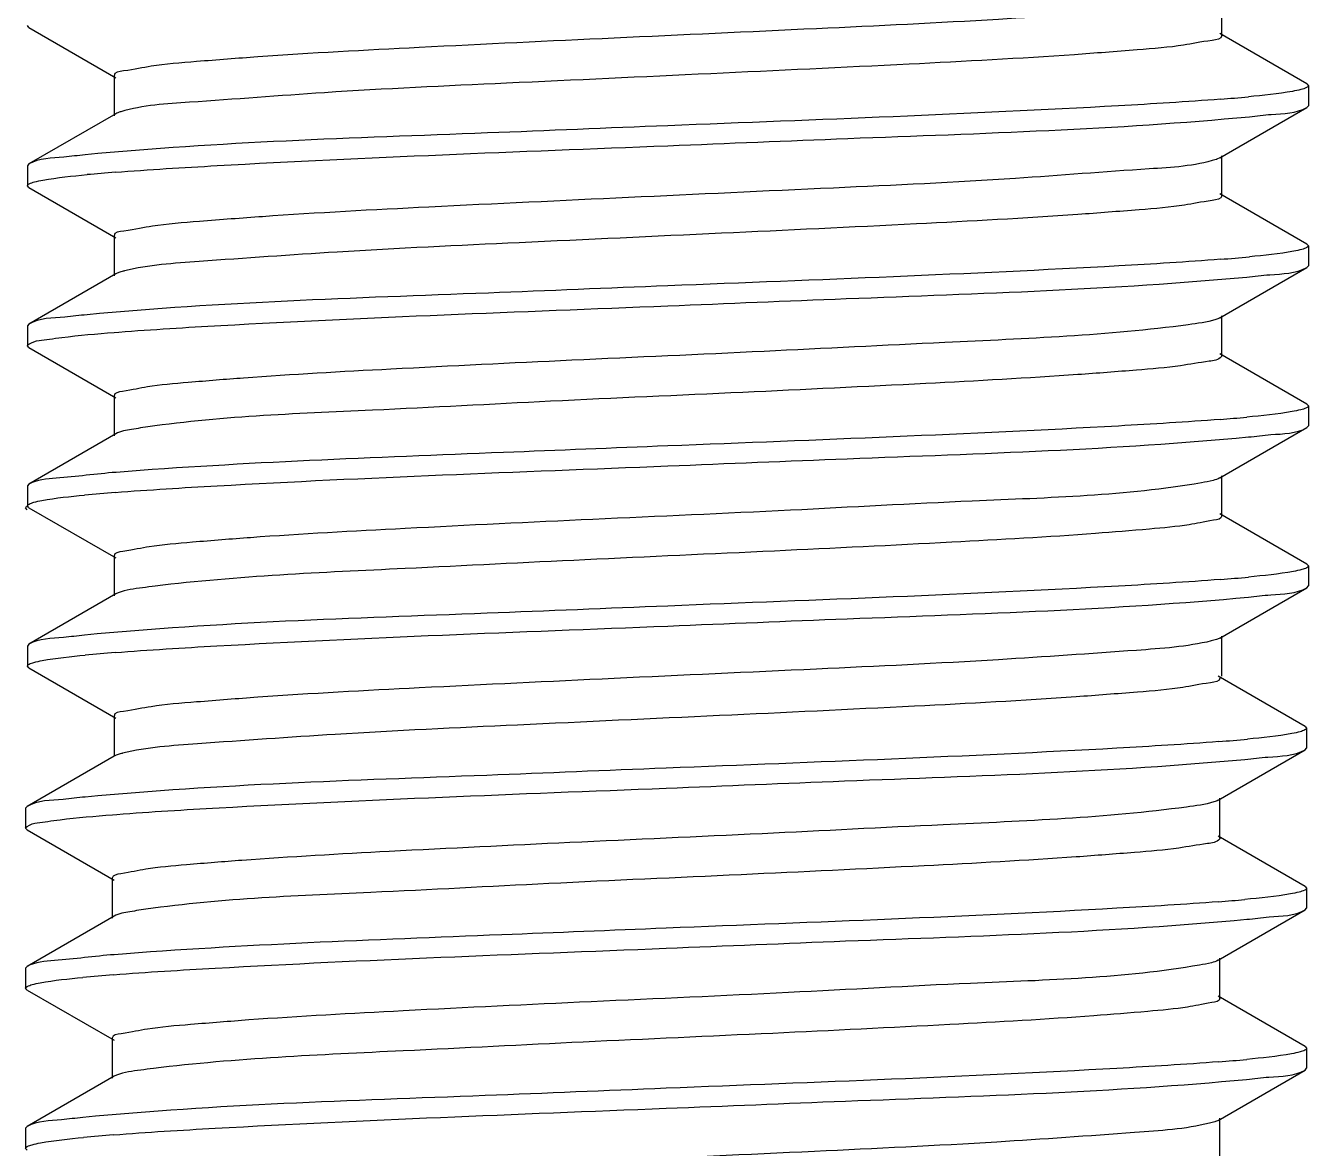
# Model space of a CAD drawing. Extents: x -1396510 to 1250330, y -1892470 to 1623980.
# Drawn here: x -1167209.9 to -1167133.6, y -61075 to -61008.2 of the extents above; entities that cross this region are included whole.
import ezdxf

# ---------------------------------------------------------------- set-up
doc = ezdxf.new("R2010")
doc.units = 0
doc.header["$LTSCALE"] = 1000
doc.header["$MEASUREMENT"] = 0

msp = doc.modelspace()

# ---------------------------------------------------------------- linework, layer by layer
at = {"linetype": 'Continuous'}
for p, q in [((-1167138.787, -61008.811), (-1167138.787, -61006.431)), ((-1167209.7, -61008.32), (-1167209.79, -61008.216)), ((-1167209.7, -61008.32), (-1167204.534, -61011.311)), ((-1167133.725, -61011.681), (-1167138.891, -61008.69)), ((-1167204.638, -61011.19), (-1167204.638, -61013.57)), ((-1167133.725, -61011.681), (-1167133.635, -61011.786)), ((-1167133.635, -61011.785), (-1167133.635, -61012.975)), ((-1167138.891, -61016.071), (-1167133.725, -61013.08)), ((-1167133.725, -61013.08), (-1167133.635, -61012.975)), ((-1167204.534, -61013.45), (-1167209.7, -61016.441)), ((-1167138.892, -61016.071), (-1167139.08, -61016.152)), ((-1167138.787, -61018.33), (-1167138.787, -61015.95)), ((-1167209.7, -61016.441), (-1167209.79, -61016.545)), ((-1167209.79, -61016.545), (-1167209.79, -61017.735)), ((-1167209.7, -61017.839), (-1167209.79, -61017.735)), ((-1167209.7, -61017.839), (-1167204.534, -61020.83)), ((-1167133.725, -61021.201), (-1167138.891, -61018.21)), ((-1167204.638, -61020.71), (-1167204.638, -61023.09)), ((-1167133.725, -61021.201), (-1167133.635, -61021.304)), ((-1167133.635, -61021.305), (-1167133.635, -61022.495)), ((-1167204.534, -61022.969), (-1167209.7, -61025.96)), ((-1167138.891, -61025.59), (-1167133.725, -61022.599)), ((-1167133.725, -61022.599), (-1167133.635, -61022.495)), ((-1167209.7, -61025.96), (-1167209.79, -61026.065)), ((-1167209.79, -61026.065), (-1167209.79, -61027.255)), ((-1167138.787, -61027.85), (-1167138.787, -61025.47)), ((-1167204.632, -61026.457), (-1167204.363, -61026.436)), ((-1167209.7, -61027.359), (-1167209.79, -61027.255)), ((-1167209.7, -61027.359), (-1167204.534, -61030.35)), ((-1167133.725, -61030.72), (-1167138.891, -61027.729)), ((-1167204.638, -61030.229), (-1167204.638, -61032.609)), ((-1167133.725, -61030.72), (-1167133.635, -61030.825)), ((-1167133.635, -61030.824), (-1167133.635, -61032.014)), ((-1167138.891, -61035.11), (-1167133.725, -61032.119)), ((-1167133.725, -61032.119), (-1167133.635, -61032.014)), ((-1167204.534, -61032.489), (-1167209.7, -61035.48)), ((-1167138.787, -61037.369), (-1167138.787, -61034.989)), ((-1167209.7, -61035.48), (-1167209.79, -61035.584)), ((-1167209.79, -61035.584), (-1167209.79, -61036.774)), ((-1167209.804, -61036.999), (-1167209.895, -61036.895)), ((-1167209.7, -61036.878), (-1167209.79, -61036.774)), ((-1167209.7, -61036.878), (-1167204.534, -61039.869)), ((-1167133.725, -61040.24), (-1167138.891, -61037.248)), ((-1167204.638, -61039.749), (-1167204.638, -61042.129)), ((-1167133.725, -61040.24), (-1167133.635, -61040.343)), ((-1167133.635, -61040.344), (-1167133.635, -61041.534)), ((-1167204.534, -61042.008), (-1167209.7, -61044.999)), ((-1167204.389, -61041.942), (-1167204.534, -61042.008)), ((-1167138.891, -61044.629), (-1167133.725, -61041.638)), ((-1167133.725, -61041.638), (-1167133.635, -61041.534)), ((-1167209.7, -61044.999), (-1167209.79, -61045.104)), ((-1167209.79, -61045.104), (-1167209.79, -61046.293)), ((-1167138.787, -61046.888), (-1167138.787, -61044.509)), ((-1167209.7, -61046.398), (-1167209.79, -61046.294)), ((-1167209.7, -61046.398), (-1167204.534, -61049.389)), ((-1167133.829, -61049.88), (-1167138.996, -61046.888)), ((-1167204.638, -61049.268), (-1167204.638, -61051.648)), ((-1167133.829, -61049.88), (-1167133.739, -61049.983)), ((-1167133.739, -61049.984), (-1167133.739, -61051.174)), ((-1167133.829, -61051.278), (-1167133.739, -61051.174)), ((-1167204.638, -61051.648), (-1167209.804, -61054.639)), ((-1167138.996, -61054.269), (-1167133.829, -61051.278)), ((-1167138.891, -61056.528), (-1167138.891, -61054.149)), ((-1167209.804, -61054.639), (-1167209.895, -61054.743)), ((-1167209.895, -61054.743), (-1167209.895, -61055.933)), ((-1167204.736, -61055.136), (-1167204.467, -61055.115)), ((-1167209.804, -61056.038), (-1167209.895, -61055.933)), ((-1167209.804, -61056.038), (-1167204.638, -61059.029)), ((-1167133.829, -61059.399), (-1167138.996, -61056.408)), ((-1167204.742, -61058.908), (-1167204.742, -61061.288)), ((-1167133.829, -61059.399), (-1167133.739, -61059.504)), ((-1167133.739, -61059.503), (-1167133.739, -61060.693)), ((-1167138.996, -61063.788), (-1167133.829, -61060.797)), ((-1167133.829, -61060.797), (-1167133.739, -61060.693)), ((-1167204.638, -61061.168), (-1167209.804, -61064.159)), ((-1167209.804, -61064.159), (-1167209.895, -61064.263)), ((-1167138.891, -61066.048), (-1167138.891, -61063.668)), ((-1167209.895, -61064.263), (-1167209.895, -61065.453)), ((-1167209.804, -61065.557), (-1167209.895, -61065.453)), ((-1167209.804, -61065.557), (-1167204.638, -61068.548)), ((-1167133.829, -61068.918), (-1167138.996, -61065.927)), ((-1167204.742, -61068.428), (-1167204.742, -61070.808)), ((-1167133.829, -61068.918), (-1167133.739, -61069.022)), ((-1167133.739, -61069.023), (-1167133.739, -61070.213)), ((-1167133.829, -61070.317), (-1167133.739, -61070.213)), ((-1167204.638, -61070.687), (-1167209.804, -61073.678)), ((-1167204.493, -61070.621), (-1167204.638, -61070.687)), ((-1167138.996, -61073.308), (-1167133.829, -61070.317)), ((-1167138.891, -61075.567), (-1167138.891, -61073.187)), ((-1167209.804, -61073.678), (-1167209.895, -61073.782)), ((-1167209.895, -61073.782), (-1167209.895, -61074.972)), ((-1167209.804, -61075.077), (-1167209.895, -61074.972))]:
    msp.add_line(p, q, dxfattribs=at)
for centre, radius, start, end in [((-1167147.267, -60904.682), 108.233, 274.45712, 275.33723), ((-1167139.798, -61014.073), 2.2, 287.90926, 289.04399), ((-1167196.199, -61124.339), 107.732, 94.45668, 95.34996), ((-1167147.147, -60915.635), 106.795, 274.45625, 275.37587), ((-1167202.833, -61027.769), 5.112, 103.46037, 104.33038), ((-1167147.464, -60921.375), 110.588, 274.45932, 275.27313), ((-1167196.474, -61140.1), 104.443, 94.4466, 95.44876), ((-1167147.247, -60933.489), 107.984, 274.45712, 275.34294), ((-1167196.41, -61150.387), 105.213, 94.4523, 95.42241), ((-1167147.251, -60944.313), 106.795, 274.45625, 275.37587), ((-1167202.937, -61056.447), 5.112, 103.46037, 104.33038), ((-1167147.568, -60950.054), 110.588, 274.45932, 275.27313), ((-1167196.578, -61168.779), 104.443, 94.4466, 95.44876), ((-1167147.351, -60962.168), 107.984, 274.45712, 275.34294), ((-1167196.515, -61179.066), 105.213, 94.4523, 95.42241)]:
    msp.add_arc(centre, radius, start, end, dxfattribs=at)
for points, knots in [([(-1167139.405, -61006.725), (-1167140.86, -61007.072), (-1167145.108, -61007.369), (-1167152.921, -61007.934), (-1167163.278, -61008.419), (-1167174.763, -61008.949), (-1167185.811, -61009.472), (-1167194.155, -61009.912), (-1167199.372, -61010.324), (-1167202.207, -61010.549), (-1167203.545, -61010.852), (-1167204.637, -61010.983), (-1167204.637, -61011.19)], [0, 0, 0, 0, 0.068576, 0.194029, 0.359725, 0.543506, 0.720761, 0.867753, 0.923531, 0.964877, 0.99049, 1, 1, 1, 1]), ([(-1167138.788, -61008.811), (-1167138.789, -61009.023), (-1167139.91, -61009.151), (-1167141.281, -61009.462), (-1167144.189, -61009.688), (-1167149.527, -61010.106), (-1167158.042, -61010.55), (-1167169.273, -61011.079), (-1167180.866, -61011.621), (-1167191.213, -61012.09), (-1167198.827, -61012.703), (-1167202.921, -61012.942), (-1167204.242, -61013.335)], [0, 0, 0, 0, 0.009703, 0.035887, 0.07813, 0.135078, 0.284815, 0.464601, 0.649729, 0.81476, 0.937049, 1, 1, 1, 1]), ([(-1167134.073, -61012.015), (-1167134.239, -61012.059), (-1167135.273, -61012.264), (-1167136.323, -61012.364), (-1167137.2, -61012.446)], [0, 0, 0, 0, 0.163341, 1, 1, 1, 1]), ([(-1167133.636, -61011.786), (-1167133.636, -61011.839), (-1167133.816, -61011.949), (-1167133.961, -61011.986), (-1167134.073, -61012.015)], [0, 0, 0, 0, 0.314295, 1, 1, 1, 1]), ([(-1167138.856, -61012.588), (-1167140.874, -61012.747), (-1167151.82, -61013.409), (-1167162.778, -61013.81), (-1167171.713, -61014.165)], [0, 0, 0, 0, 0.184553, 1, 1, 1, 1]), ([(-1167137.142, -61013.631), (-1167136.706, -61013.589), (-1167135.578, -61013.43), (-1167134.345, -61013.44), (-1167133.725, -61013.08)], [0, 0, 0, 0, 0.379133, 1, 1, 1, 1]), ([(-1167204.242, -61013.335), (-1167204.299, -61013.352), (-1167204.399, -61013.385), (-1167204.495, -61013.427), (-1167204.533, -61013.45)], [0, 0, 0, 0, 0.569522, 1, 1, 1, 1]), ([(-1167171.713, -61015.355), (-1167168.149, -61015.213), (-1167156.624, -61014.721), (-1167145.078, -61014.384), (-1167137.142, -61013.631)], [0, 0, 0, 0, 0.309073, 1, 1, 1, 1]), ([(-1167171.713, -61014.165), (-1167175.289, -61014.308), (-1167186.838, -61014.802), (-1167198.407, -61015.135), (-1167206.353, -61015.896)], [0, 0, 0, 0, 0.309586, 1, 1, 1, 1]), ([(-1167204.571, -61016.932), (-1167202.553, -61016.774), (-1167191.607, -61016.111), (-1167180.648, -61015.711), (-1167171.713, -61015.355)], [0, 0, 0, 0, 0.184541, 1, 1, 1, 1]), ([(-1167206.353, -61015.896), (-1167206.779, -61015.937), (-1167207.885, -61016.094), (-1167209.092, -61016.088), (-1167209.7, -61016.441)], [0, 0, 0, 0, 0.378727, 1, 1, 1, 1]), ([(-1167139.122, -61016.166), (-1167140.396, -61016.578), (-1167144.443, -61016.791), (-1167151.985, -61017.426), (-1167162.328, -61017.886), (-1167173.954, -61018.433), (-1167185.245, -61018.963), (-1167193.815, -61019.409), (-1167199.193, -61019.83), (-1167202.124, -61020.055), (-1167203.505, -61020.369), (-1167204.636, -61020.496), (-1167204.637, -61020.71)], [0, 0, 0, 0, 0.061098, 0.182334, 0.347135, 0.532706, 0.713328, 0.863975, 0.921317, 0.963856, 0.990226, 1, 1, 1, 1]), ([(-1167209.79, -61017.735), (-1167209.79, -61017.684), (-1167209.618, -61017.575), (-1167209.476, -61017.538), (-1167209.368, -61017.509)], [0, 0, 0, 0, 0.315177, 1, 1, 1, 1]), ([(-1167209.368, -61017.509), (-1167209.203, -61017.465), (-1167208.171, -61017.259), (-1167207.122, -61017.159), (-1167206.245, -61017.076)], [0, 0, 0, 0, 0.16229, 1, 1, 1, 1]), ([(-1167138.788, -61018.33), (-1167138.787, -61018.538), (-1167139.882, -61018.669), (-1167141.218, -61018.972), (-1167144.055, -61019.196), (-1167149.273, -61019.609), (-1167157.619, -61020.048), (-1167168.669, -61020.572), (-1167180.156, -61021.102), (-1167190.513, -61021.587), (-1167198.323, -61022.153), (-1167202.57, -61022.448), (-1167204.023, -61022.797)], [0, 0, 0, 0, 0.009517, 0.035128, 0.076492, 0.132277, 0.279305, 0.456588, 0.640385, 0.806077, 0.931494, 1, 1, 1, 1]), ([(-1167133.636, -61021.304), (-1167133.635, -61021.352), (-1167133.787, -61021.457), (-1167133.917, -61021.491), (-1167134.014, -61021.519)], [0, 0, 0, 0, 0.319254, 1, 1, 1, 1]), ([(-1167138.85, -61022.107), (-1167140.867, -61022.266), (-1167151.815, -61022.928), (-1167162.776, -61023.329), (-1167171.713, -61023.685)], [0, 0, 0, 0, 0.184509, 1, 1, 1, 1]), ([(-1167134.014, -61021.519), (-1167134.176, -61021.565), (-1167135.209, -61021.777), (-1167136.26, -61021.877), (-1167137.142, -61021.96)], [0, 0, 0, 0, 0.159053, 1, 1, 1, 1]), ([(-1167204.099, -61022.815), (-1167204.186, -61022.838), (-1167204.334, -61022.88), (-1167204.478, -61022.937), (-1167204.533, -61022.969)], [0, 0, 0, 0, 0.585672, 1, 1, 1, 1]), ([(-1167137.3, -61023.165), (-1167136.843, -61023.123), (-1167135.664, -61022.958), (-1167134.373, -61022.975), (-1167133.725, -61022.599)], [0, 0, 0, 0, 0.380051, 1, 1, 1, 1]), ([(-1167171.713, -61023.685), (-1167175.269, -61023.826), (-1167186.781, -61024.317), (-1167198.314, -61024.657), (-1167206.245, -61025.406)], [0, 0, 0, 0, 0.308784, 1, 1, 1, 1]), ([(-1167171.713, -61024.875), (-1167168.179, -61024.734), (-1167156.706, -61024.246), (-1167145.215, -61023.901), (-1167137.3, -61023.165)], [0, 0, 0, 0, 0.307895, 1, 1, 1, 1]), ([(-1167204.363, -61026.436), (-1167202.342, -61026.279), (-1167191.465, -61025.627), (-1167180.575, -61025.227), (-1167171.713, -61024.875)], [0, 0, 0, 0, 0.186017, 1, 1, 1, 1]), ([(-1167206.245, -61025.406), (-1167206.686, -61025.447), (-1167207.826, -61025.608), (-1167209.073, -61025.597), (-1167209.7, -61025.96)], [0, 0, 0, 0, 0.379378, 1, 1, 1, 1]), ([(-1167140.773, -61025.999), (-1167145.568, -61026.644), (-1167154.005, -61026.969), (-1167166.221, -61027.612), (-1167177.207, -61028.094), (-1167187.498, -61028.598), (-1167195.155, -61029.018), (-1167199.896, -61029.406), (-1167202.449, -61029.626), (-1167203.663, -61029.901), (-1167204.638, -61030.041), (-1167204.638, -61030.229)], [0, 0, 0, 0, 0.226556, 0.394464, 0.573122, 0.741029, 0.877994, 0.929534, 0.967621, 0.99116, 1, 1, 1, 1]), ([(-1167138.892, -61025.59), (-1167138.97, -61025.635), (-1167139.583, -61025.847), (-1167140.225, -61025.925), (-1167140.773, -61025.999)], [0, 0, 0, 0, 0.140461, 1, 1, 1, 1]), ([(-1167208.478, -61026.856), (-1167208.235, -61026.818), (-1167206.957, -61026.649), (-1167205.672, -61026.539), (-1167204.632, -61026.457)], [0, 0, 0, 0, 0.190958, 1, 1, 1, 1]), ([(-1167209.79, -61027.255), (-1167209.79, -61027.211), (-1167209.345, -61026.891), (-1167208.895, -61026.919), (-1167208.478, -61026.856)], [0, 0, 0, 0, 0.092798, 1, 1, 1, 1]), ([(-1167138.812, -61027.908), (-1167138.977, -61028.104), (-1167139.901, -61028.208), (-1167141.504, -61028.514), (-1167144.151, -61028.725), (-1167149.171, -61029.118), (-1167156.988, -61029.534), (-1167167.433, -61030.041), (-1167178.406, -61030.518), (-1167190.338, -61031.172), (-1167198.505, -61031.451), (-1167203.066, -61032.139)], [0, 0, 0, 0, 0.011937, 0.038615, 0.07957, 0.133598, 0.274096, 0.443272, 0.620779, 0.785256, 1, 1, 1, 1]), ([(-1167138.788, -61027.85), (-1167138.787, -61027.86), (-1167138.792, -61027.881), (-1167138.805, -61027.899), (-1167138.812, -61027.908)], [0, 0, 0, 0, 0.463467, 1, 1, 1, 1]), ([(-1167134.083, -61031.057), (-1167134.254, -61031.101), (-1167135.318, -61031.309), (-1167136.398, -61031.411), (-1167137.3, -61031.495)], [0, 0, 0, 0, 0.163149, 1, 1, 1, 1]), ([(-1167133.636, -61030.825), (-1167133.636, -61030.879), (-1167133.82, -61030.99), (-1167133.968, -61031.027), (-1167134.083, -61031.057)], [0, 0, 0, 0, 0.312916, 1, 1, 1, 1]), ([(-1167203.066, -61032.139), (-1167203.242, -61032.166), (-1167203.733, -61032.255), (-1167204.251, -61032.326), (-1167204.533, -61032.489)], [0, 0, 0, 0, 0.353551, 1, 1, 1, 1]), ([(-1167138.865, -61031.628), (-1167140.883, -61031.786), (-1167151.826, -61032.448), (-1167162.781, -61032.849), (-1167171.713, -61033.204)], [0, 0, 0, 0, 0.184619, 1, 1, 1, 1]), ([(-1167137.191, -61032.674), (-1167136.749, -61032.633), (-1167135.605, -61032.472), (-1167134.354, -61032.483), (-1167133.725, -61032.119)], [0, 0, 0, 0, 0.379419, 1, 1, 1, 1]), ([(-1167171.713, -61034.394), (-1167168.159, -61034.253), (-1167156.649, -61033.762), (-1167145.121, -61033.422), (-1167137.191, -61032.674)], [0, 0, 0, 0, 0.308711, 1, 1, 1, 1]), ([(-1167171.713, -61033.204), (-1167174.971, -61033.334), (-1167185.909, -61033.786), (-1167196.856, -61034.177), (-1167204.52, -61034.777)], [0, 0, 0, 0, 0.297814, 1, 1, 1, 1]), ([(-1167204.572, -61035.971), (-1167202.555, -61035.813), (-1167191.608, -61035.15), (-1167180.648, -61034.75), (-1167171.713, -61034.394)], [0, 0, 0, 0, 0.184504, 1, 1, 1, 1]), ([(-1167204.52, -61034.777), (-1167205.71, -61034.871), (-1167207.399, -61035.106), (-1167209.222, -61035.204), (-1167209.7, -61035.48)], [0, 0, 0, 0, 0.683777, 1, 1, 1, 1]), ([(-1167138.892, -61035.11), (-1167139.015, -61035.181), (-1167139.388, -61035.286), (-1167139.759, -61035.36), (-1167139.993, -61035.4)], [0, 0, 0, 0, 0.374139, 1, 1, 1, 1]), ([(-1167139.993, -61035.4), (-1167144.484, -61036.171), (-1167152.686, -61036.384), (-1167164.734, -61037.073), (-1167175.987, -61037.555), (-1167186.659, -61038.075), (-1167194.66, -61038.503), (-1167199.637, -61038.904), (-1167202.331, -61039.127), (-1167203.604, -61039.415), (-1167204.638, -61039.551), (-1167204.637, -61039.749)], [0, 0, 0, 0, 0.210773, 0.377666, 0.558838, 0.731273, 0.873076, 0.926648, 0.966309, 0.990838, 1, 1, 1, 1]), ([(-1167209.79, -61036.774), (-1167209.79, -61036.726), (-1167209.634, -61036.621), (-1167209.502, -61036.585), (-1167209.403, -61036.558)], [0, 0, 0, 0, 0.319044, 1, 1, 1, 1]), ([(-1167209.403, -61036.558), (-1167209.245, -61036.514), (-1167208.251, -61036.308), (-1167207.239, -61036.211), (-1167206.391, -61036.129)], [0, 0, 0, 0, 0.160861, 1, 1, 1, 1]), ([(-1167209.894, -61036.895), (-1167209.894, -61036.873), (-1167209.859, -61036.819), (-1167209.808, -61036.792), (-1167209.777, -61036.775)], [0, 0, 0, 0, 0.384576, 1, 1, 1, 1]), ([(-1167138.788, -61037.369), (-1167138.788, -61037.553), (-1167139.732, -61037.696), (-1167140.918, -61037.962), (-1167143.402, -61038.182), (-1167148.026, -61038.564), (-1167155.512, -61038.979), (-1167165.609, -61039.475), (-1167176.453, -61039.955), (-1167188.726, -61040.583), (-1167197.265, -61040.942), (-1167202.192, -61041.541)], [0, 0, 0, 0, 0.008683, 0.031763, 0.069103, 0.119686, 0.254361, 0.420111, 0.597552, 0.765912, 1, 1, 1, 1]), ([(-1167134.025, -61040.561), (-1167134.189, -61040.607), (-1167135.235, -61040.82), (-1167136.299, -61040.92), (-1167137.191, -61041.004)], [0, 0, 0, 0, 0.159502, 1, 1, 1, 1]), ([(-1167133.636, -61040.343), (-1167133.635, -61040.392), (-1167133.792, -61040.498), (-1167133.925, -61040.533), (-1167134.025, -61040.561)], [0, 0, 0, 0, 0.318137, 1, 1, 1, 1]), ([(-1167138.855, -61041.146), (-1167140.872, -61041.305), (-1167151.819, -61041.967), (-1167162.778, -61042.368), (-1167171.713, -61042.724)], [0, 0, 0, 0, 0.184538, 1, 1, 1, 1]), ([(-1167202.192, -61041.541), (-1167202.445, -61041.572), (-1167203.18, -61041.675), (-1167203.93, -61041.77), (-1167204.389, -61041.942)], [0, 0, 0, 0, 0.341642, 1, 1, 1, 1]), ([(-1167137.2, -61042.195), (-1167136.756, -61042.153), (-1167135.61, -61041.992), (-1167134.355, -61042.004), (-1167133.725, -61041.638)], [0, 0, 0, 0, 0.379512, 1, 1, 1, 1]), ([(-1167171.713, -61042.724), (-1167175.297, -61042.866), (-1167186.858, -61043.361), (-1167198.441, -61043.692), (-1167206.391, -61044.459)], [0, 0, 0, 0, 0.309919, 1, 1, 1, 1]), ([(-1167171.713, -61043.914), (-1167168.16, -61043.772), (-1167156.654, -61043.282), (-1167145.128, -61042.941), (-1167137.2, -61042.195)], [0, 0, 0, 0, 0.308641, 1, 1, 1, 1]), ([(-1167204.578, -61045.491), (-1167202.56, -61045.332), (-1167191.611, -61044.67), (-1167180.65, -61044.269), (-1167171.713, -61043.914)], [0, 0, 0, 0, 0.184493, 1, 1, 1, 1]), ([(-1167206.391, -61044.459), (-1167206.813, -61044.499), (-1167207.905, -61044.654), (-1167209.099, -61044.65), (-1167209.7, -61044.999)], [0, 0, 0, 0, 0.378482, 1, 1, 1, 1]), ([(-1167139.405, -61044.802), (-1167140.86, -61045.15), (-1167145.108, -61045.447), (-1167152.921, -61046.012), (-1167163.278, -61046.497), (-1167174.763, -61047.026), (-1167185.811, -61047.55), (-1167194.155, -61047.99), (-1167199.372, -61048.402), (-1167202.207, -61048.627), (-1167203.545, -61048.93), (-1167204.637, -61049.061), (-1167204.637, -61049.268)], [0, 0, 0, 0, 0.068576, 0.194029, 0.359725, 0.543506, 0.720761, 0.867753, 0.923531, 0.964877, 0.99049, 1, 1, 1, 1]), ([(-1167138.892, -61044.629), (-1167138.956, -61044.666), (-1167139.126, -61044.731), (-1167139.3, -61044.777), (-1167139.405, -61044.802)], [0, 0, 0, 0, 0.406881, 1, 1, 1, 1]), ([(-1167209.4, -61046.076), (-1167209.241, -61046.032), (-1167208.234, -61045.825), (-1167207.21, -61045.727), (-1167206.353, -61045.645)], [0, 0, 0, 0, 0.160696, 1, 1, 1, 1]), ([(-1167209.79, -61046.294), (-1167209.79, -61046.245), (-1167209.633, -61046.14), (-1167209.5, -61046.104), (-1167209.4, -61046.076)], [0, 0, 0, 0, 0.318595, 1, 1, 1, 1]), ([(-1167138.892, -61047.009), (-1167138.891, -61047.217), (-1167139.986, -61047.347), (-1167141.322, -61047.651), (-1167144.16, -61047.875), (-1167149.377, -61048.288), (-1167157.723, -61048.727), (-1167168.773, -61049.251), (-1167180.26, -61049.781), (-1167190.617, -61050.266), (-1167198.427, -61050.832), (-1167202.674, -61051.127), (-1167204.127, -61051.476)], [0, 0, 0, 0, 0.009517, 0.035128, 0.076492, 0.132277, 0.279305, 0.456588, 0.640385, 0.806077, 0.931494, 1, 1, 1, 1]), ([(-1167134.118, -61050.198), (-1167134.28, -61050.243), (-1167135.313, -61050.456), (-1167136.364, -61050.555), (-1167137.246, -61050.639)], [0, 0, 0, 0, 0.159053, 1, 1, 1, 1]), ([(-1167133.74, -61049.983), (-1167133.739, -61050.031), (-1167133.891, -61050.135), (-1167134.021, -61050.17), (-1167134.118, -61050.198)], [0, 0, 0, 0, 0.319254, 1, 1, 1, 1]), ([(-1167138.954, -61050.786), (-1167140.971, -61050.945), (-1167151.919, -61051.607), (-1167162.88, -61052.008), (-1167171.817, -61052.364)], [0, 0, 0, 0, 0.184509, 1, 1, 1, 1]), ([(-1167204.203, -61051.494), (-1167204.29, -61051.516), (-1167204.438, -61051.559), (-1167204.582, -61051.616), (-1167204.637, -61051.648)], [0, 0, 0, 0, 0.585672, 1, 1, 1, 1]), ([(-1167171.817, -61053.554), (-1167168.283, -61053.413), (-1167156.81, -61052.925), (-1167145.319, -61052.58), (-1167137.404, -61051.844)], [0, 0, 0, 0, 0.307895, 1, 1, 1, 1]), ([(-1167137.404, -61051.844), (-1167136.947, -61051.801), (-1167135.768, -61051.637), (-1167134.477, -61051.654), (-1167133.83, -61051.278)], [0, 0, 0, 0, 0.380051, 1, 1, 1, 1]), ([(-1167171.817, -61052.364), (-1167175.373, -61052.505), (-1167186.885, -61052.996), (-1167198.418, -61053.335), (-1167206.349, -61054.084)], [0, 0, 0, 0, 0.308784, 1, 1, 1, 1]), ([(-1167206.349, -61054.084), (-1167206.79, -61054.126), (-1167207.93, -61054.286), (-1167209.177, -61054.276), (-1167209.804, -61054.639)], [0, 0, 0, 0, 0.379378, 1, 1, 1, 1]), ([(-1167204.467, -61055.115), (-1167202.446, -61054.958), (-1167191.569, -61054.306), (-1167180.679, -61053.906), (-1167171.817, -61053.554)], [0, 0, 0, 0, 0.186017, 1, 1, 1, 1]), ([(-1167138.996, -61054.269), (-1167139.074, -61054.314), (-1167139.687, -61054.526), (-1167140.329, -61054.604), (-1167140.877, -61054.677)], [0, 0, 0, 0, 0.140461, 1, 1, 1, 1]), ([(-1167140.877, -61054.677), (-1167145.672, -61055.323), (-1167154.109, -61055.648), (-1167166.325, -61056.291), (-1167177.311, -61056.773), (-1167187.602, -61057.277), (-1167195.259, -61057.697), (-1167200, -61058.085), (-1167202.554, -61058.305), (-1167203.768, -61058.58), (-1167204.742, -61058.719), (-1167204.742, -61058.908)], [0, 0, 0, 0, 0.226556, 0.394464, 0.573122, 0.741029, 0.877994, 0.929534, 0.967621, 0.99116, 1, 1, 1, 1]), ([(-1167209.895, -61055.933), (-1167209.895, -61055.89), (-1167209.449, -61055.57), (-1167208.999, -61055.598), (-1167208.583, -61055.535)], [0, 0, 0, 0, 0.092798, 1, 1, 1, 1]), ([(-1167208.583, -61055.535), (-1167208.339, -61055.497), (-1167207.061, -61055.328), (-1167205.776, -61055.218), (-1167204.736, -61055.136)], [0, 0, 0, 0, 0.190958, 1, 1, 1, 1]), ([(-1167138.892, -61056.528), (-1167138.892, -61056.538), (-1167138.896, -61056.56), (-1167138.909, -61056.578), (-1167138.916, -61056.587)], [0, 0, 0, 0, 0.463467, 1, 1, 1, 1]), ([(-1167138.916, -61056.587), (-1167139.081, -61056.783), (-1167140.005, -61056.887), (-1167141.608, -61057.193), (-1167144.255, -61057.404), (-1167149.275, -61057.797), (-1167157.092, -61058.213), (-1167167.537, -61058.72), (-1167178.51, -61059.197), (-1167190.443, -61059.85), (-1167198.609, -61060.13), (-1167203.17, -61060.818)], [0, 0, 0, 0, 0.011937, 0.038615, 0.07957, 0.133598, 0.274096, 0.443272, 0.620779, 0.785256, 1, 1, 1, 1]), ([(-1167133.74, -61059.504), (-1167133.74, -61059.557), (-1167133.924, -61059.668), (-1167134.072, -61059.706), (-1167134.187, -61059.736)], [0, 0, 0, 0, 0.312916, 1, 1, 1, 1]), ([(-1167138.969, -61060.307), (-1167140.987, -61060.465), (-1167151.93, -61061.127), (-1167162.885, -61061.528), (-1167171.817, -61061.883)], [0, 0, 0, 0, 0.184619, 1, 1, 1, 1]), ([(-1167134.187, -61059.736), (-1167134.358, -61059.78), (-1167135.422, -61059.988), (-1167136.502, -61060.09), (-1167137.404, -61060.173)], [0, 0, 0, 0, 0.163149, 1, 1, 1, 1]), ([(-1167203.17, -61060.818), (-1167203.346, -61060.845), (-1167203.837, -61060.934), (-1167204.355, -61061.005), (-1167204.637, -61061.168)], [0, 0, 0, 0, 0.353551, 1, 1, 1, 1]), ([(-1167137.295, -61061.353), (-1167136.853, -61061.311), (-1167135.709, -61061.151), (-1167134.458, -61061.162), (-1167133.829, -61060.797)], [0, 0, 0, 0, 0.379419, 1, 1, 1, 1]), ([(-1167171.817, -61061.883), (-1167175.075, -61062.013), (-1167186.013, -61062.464), (-1167196.96, -61062.856), (-1167204.625, -61063.456)], [0, 0, 0, 0, 0.297814, 1, 1, 1, 1]), ([(-1167171.817, -61063.073), (-1167168.263, -61062.932), (-1167156.754, -61062.441), (-1167145.225, -61062.101), (-1167137.295, -61061.353)], [0, 0, 0, 0, 0.308711, 1, 1, 1, 1]), ([(-1167204.676, -61064.65), (-1167202.659, -61064.492), (-1167191.712, -61063.829), (-1167180.752, -61063.429), (-1167171.817, -61063.073)], [0, 0, 0, 0, 0.184504, 1, 1, 1, 1]), ([(-1167204.625, -61063.456), (-1167205.814, -61063.55), (-1167207.503, -61063.785), (-1167209.326, -61063.883), (-1167209.804, -61064.159)], [0, 0, 0, 0, 0.683777, 1, 1, 1, 1]), ([(-1167140.097, -61064.079), (-1167144.589, -61064.85), (-1167152.79, -61065.063), (-1167164.838, -61065.752), (-1167176.091, -61066.234), (-1167186.763, -61066.754), (-1167194.764, -61067.182), (-1167199.741, -61067.583), (-1167202.435, -61067.806), (-1167203.708, -61068.094), (-1167204.743, -61068.23), (-1167204.742, -61068.428)], [0, 0, 0, 0, 0.210773, 0.377666, 0.558838, 0.731273, 0.873076, 0.926648, 0.966309, 0.990838, 1, 1, 1, 1]), ([(-1167138.996, -61063.788), (-1167139.12, -61063.86), (-1167139.492, -61063.964), (-1167139.863, -61064.039), (-1167140.097, -61064.079)], [0, 0, 0, 0, 0.374139, 1, 1, 1, 1]), ([(-1167209.507, -61065.236), (-1167209.35, -61065.193), (-1167208.355, -61064.987), (-1167207.343, -61064.889), (-1167206.496, -61064.808)], [0, 0, 0, 0, 0.160861, 1, 1, 1, 1]), ([(-1167209.894, -61065.453), (-1167209.894, -61065.404), (-1167209.739, -61065.3), (-1167209.606, -61065.264), (-1167209.507, -61065.236)], [0, 0, 0, 0, 0.319044, 1, 1, 1, 1]), ([(-1167138.892, -61066.048), (-1167138.892, -61066.232), (-1167139.836, -61066.375), (-1167141.022, -61066.641), (-1167143.506, -61066.861), (-1167148.131, -61067.242), (-1167155.616, -61067.658), (-1167165.713, -61068.154), (-1167176.557, -61068.634), (-1167188.83, -61069.262), (-1167197.369, -61069.62), (-1167202.296, -61070.22)], [0, 0, 0, 0, 0.008683, 0.031763, 0.069103, 0.119686, 0.254361, 0.420111, 0.597552, 0.765912, 1, 1, 1, 1]), ([(-1167134.129, -61069.24), (-1167134.293, -61069.285), (-1167135.339, -61069.498), (-1167136.403, -61069.599), (-1167137.295, -61069.683)], [0, 0, 0, 0, 0.159502, 1, 1, 1, 1]), ([(-1167133.74, -61069.022), (-1167133.739, -61069.071), (-1167133.896, -61069.177), (-1167134.029, -61069.212), (-1167134.129, -61069.24)], [0, 0, 0, 0, 0.318137, 1, 1, 1, 1]), ([(-1167202.296, -61070.22), (-1167202.549, -61070.251), (-1167203.284, -61070.354), (-1167204.034, -61070.449), (-1167204.493, -61070.621)], [0, 0, 0, 0, 0.341642, 1, 1, 1, 1]), ([(-1167138.959, -61069.825), (-1167140.976, -61069.984), (-1167151.923, -61070.646), (-1167162.882, -61071.047), (-1167171.817, -61071.403)], [0, 0, 0, 0, 0.184538, 1, 1, 1, 1]), ([(-1167171.817, -61072.592), (-1167168.264, -61072.451), (-1167156.758, -61071.961), (-1167145.232, -61071.62), (-1167137.304, -61070.873)], [0, 0, 0, 0, 0.308641, 1, 1, 1, 1]), ([(-1167137.304, -61070.873), (-1167136.86, -61070.832), (-1167135.714, -61070.671), (-1167134.46, -61070.682), (-1167133.83, -61070.317)], [0, 0, 0, 0, 0.379512, 1, 1, 1, 1]), ([(-1167171.817, -61071.403), (-1167175.401, -61071.545), (-1167186.962, -61072.04), (-1167198.545, -61072.371), (-1167206.496, -61073.137)], [0, 0, 0, 0, 0.309919, 1, 1, 1, 1]), ([(-1167206.496, -61073.137), (-1167206.917, -61073.178), (-1167208.009, -61073.333), (-1167209.203, -61073.329), (-1167209.804, -61073.678)], [0, 0, 0, 0, 0.378482, 1, 1, 1, 1]), ([(-1167204.682, -61074.17), (-1167202.664, -61074.011), (-1167191.715, -61073.349), (-1167180.754, -61072.948), (-1167171.817, -61072.592)], [0, 0, 0, 0, 0.184493, 1, 1, 1, 1]), ([(-1167138.996, -61073.308), (-1167139.06, -61073.345), (-1167139.23, -61073.41), (-1167139.404, -61073.456), (-1167139.509, -61073.481)], [0, 0, 0, 0, 0.406881, 1, 1, 1, 1]), ([(-1167139.509, -61073.481), (-1167140.964, -61073.829), (-1167145.212, -61074.125), (-1167153.025, -61074.691), (-1167163.382, -61075.176), (-1167174.868, -61075.705), (-1167185.915, -61076.229), (-1167194.259, -61076.668), (-1167199.476, -61077.081), (-1167202.311, -61077.306), (-1167203.649, -61077.608), (-1167204.741, -61077.74), (-1167204.741, -61077.947)], [0, 0, 0, 0, 0.068576, 0.194029, 0.359725, 0.543506, 0.720761, 0.867753, 0.923531, 0.964877, 0.99049, 1, 1, 1, 1]), ([(-1167209.894, -61074.972), (-1167209.894, -61074.924), (-1167209.737, -61074.819), (-1167209.604, -61074.783), (-1167209.504, -61074.755)], [0, 0, 0, 0, 0.318595, 1, 1, 1, 1]), ([(-1167209.504, -61074.755), (-1167209.345, -61074.711), (-1167208.338, -61074.504), (-1167207.315, -61074.406), (-1167206.457, -61074.324)], [0, 0, 0, 0, 0.160696, 1, 1, 1, 1])]:
    msp.add_open_spline(points, degree=3, knots=knots, dxfattribs=at)

doc.saveas('drawing.dxf')
